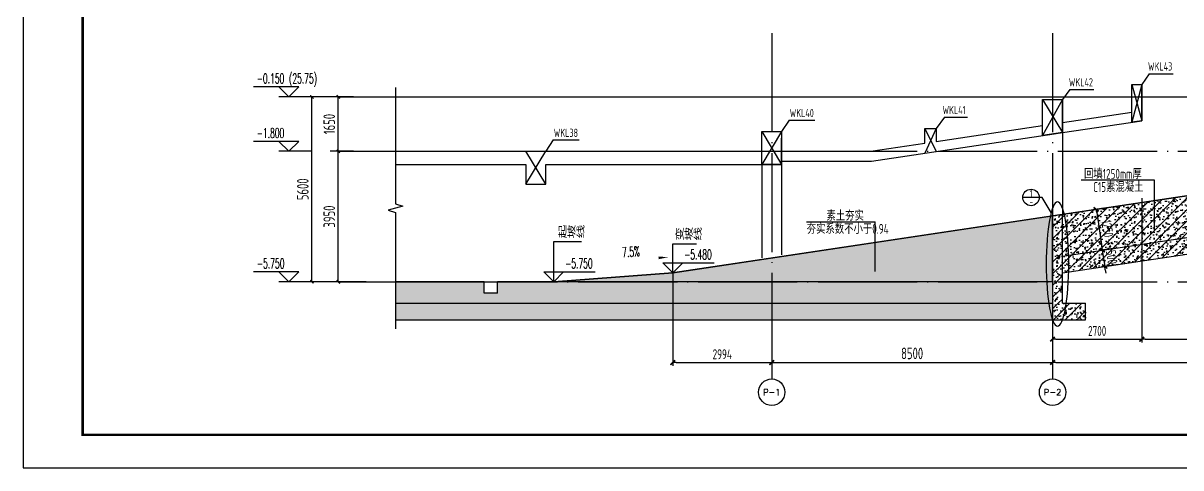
# Model space of a CAD drawing. Extents: x -502255 to 1362592, y -400300 to 332622.
# Drawn here: x 229925 to 264962, y -400300 to -386832 of the extents above; entities that cross this region are included whole.
import ezdxf
from ezdxf.enums import TextEntityAlignment as Align

# ---------------------------------------------------------------- set-up
doc = ezdxf.new("R2010")
doc.units = 0
doc.header["$LTSCALE"] = 1000
doc.header["$MEASUREMENT"] = 0
doc.linetypes.add('DOTE', pattern=[2.42, 2, -0.2, 0.02, -0.2])
for name, color, linetype in [('A-WALL', 2, 'Continuous'), ('AXIS', 3, 'Continuous'), ('AXIS_TEXT', 7, 'Continuous'), ('DIM', 3, 'Continuous'), ('DIM_ELEV', 3, 'Continuous'), ('DIM_SYMB', 3, 'Continuous'), ('ECA_TK', 7, 'Continuous'), ('HATCH', 253, 'Continuous'), ('PUB_DIM', 3, 'Continuous'), ('PUB_TEXT', 7, 'Continuous'), ('S-DOTE', 8, 'DOTE'), ('S-剪力墙-构件填充', 8, 'Continuous'), ('S-大样-轮廓线', 2, 'Continuous'), ('S-文字', 7, 'Continuous'), ('THIN', 7, 'Continuous'), ('tk', 7, 'Continuous'), ('WALL', 2, 'Continuous')]:
    doc.layers.add(name, color=color, linetype=linetype)
doc.styles.add('_TCH_AXIS', font='COMPLEX', dxfattribs={"bigfont": 'GBCBIG'})
doc.styles.add('_TCH_DIM', font='SIMPLEX', dxfattribs={"bigfont": 'GBCBIG'})
doc.styles.add('COMPLEX', font='COMPLEX.shx', dxfattribs={"width": 0.65})
doc.styles.get("Standard").update_dxf_attribs({"font": 'tssdeng2.shx', "width": 0.7, "bigfont": '@@hztxt.shx'})
doc.styles.add('TH-STYLE3_T3', font='tssdeng.shx', dxfattribs={"width": 0.7, "bigfont": 'tssdchn.shx'})
doc.styles.add('TSSD_Dimension', font='tssdeng.shx', dxfattribs={"width": 0.7, "bigfont": 'Tssdchn.shx'})
doc.styles.add('TSSD_Label', font='tssdeng2.shx', dxfattribs={"width": 0.7, "bigfont": 'tssdchn.shx'})
doc.styles.add('TSSD_Norm', font='tssdeng.shx', dxfattribs={"bigfont": 'hztxt.shx'})
doc.styles.add('TSSD_Num', font='tssdeng.shx', dxfattribs={"width": 0.7, "bigfont": 'hztxt.shx'})
doc.dimstyles.new('_TCH_ARCH&&100', dxfattribs={"dimtxt": 350, "dimasz": 100, "dimexe": 250, "dimexo": 300, "dimgap": 100, "dimtad": 1, "dimdec": 0, "dimzin": 0, "dimdsep": 46, "dimtxsty": 'TH-STYLE3_T3', "dimblk": 'ARCHTICK', "dimcen": 0.09, "dimclrt": 7, "dimazin": 2, "dimtfac": 1, "dimtdec": 0, "dimtix": 1, "dimtmove": 2, "dimatfit": 3, "dimfxl": 1, "dimtolj": 1, "dimtzin": 0, "dimarcsym": 0})
doc.dimstyles.new('TSSD_100_100$0', dxfattribs={"dimtxt": 300, "dimasz": 100, "dimexe": 100, "dimexo": 250, "dimgap": 100, "dimtad": 1, "dimdec": 0, "dimzin": 0, "dimdsep": 46, "dimtxsty": 'TSSD_Dimension', "dimblk": '_tsdbk', "dimcen": 0, "dimdle": 100, "dimclrt": 7, "dimadec": 0, "dimazin": 0, "dimtfac": 1, "dimtdec": 0, "dimtix": 1, "dimtmove": 2, "dimatfit": 3, "dimldrblk": '_tsdbk', "dimfxl": 1, "dimtolj": 1, "dimtzin": 0, "dimarcsym": 0})
pattern_1 = [(0, (-213042.26, -474337.166), (50, 50), [25, -75]), (90, (-213029.76, -474349.666), (-50, 50), [25, -75])]
pattern_2 = [(50, (-213042.26, -474337.17), (358.6301, -31.37607), [37.5, -412.5]), (355, (-213042.26, -474337.17), (-69.37567, 376.09607), [30, -330]), (100.4514, (-213012.38, -474339.78), (289.2547, 344.71977), [31.8701, -350.57106]), (46.1842, (-213042.26, -474237.17), (533.62052, -82.7595), [56.25, -618.75]), (96.6356, (-212997.8, -474244.06), (467.33135, 487.05894), [47.80514, -525.8565]), (351.1842, (-213042.26, -474237.17), (467.331, 487.0593), [45, -495]), (21, (-212992.26, -474262.17), (298.45353, -201.30945), [37.5, -412.5]), (326, (-212992.26, -474262.17), (121.65767, 362.57502), [30, -330]), (71.4514, (-212967.4, -474278.94), (420.11131, 161.26525), [31.8701, -350.57106]), (37.5, (-213042.26, -474337.17), (6.079928, 166.446927), [0, -326, 0, -335, 0, -331.25]), (7.5, (-213042.26, -474337.17), (131.53477, 197.205856), [0, -191, 0, -318.5, 0, -126.25]), (327.5, (-213153.76, -474337.17), (266.911218, -11.277436), [0, -125, 0, -390, 0, -517.5]), (317.5, (-213203.76, -474337.17), (291.59308, 50.05249), [0, -162.5, 0, -259, 0, -367.5]), (45, (-213042.26, -474337.17), (-176.7767, 176.7767), [])]

# ---------------------------------------------------------------- blocks, each defined once
blk = doc.blocks.new('10B_A1')
at = {"layer": 'ECA_TK'}
blk.add_lwpolyline([(0, 0), (841, 0), (841, 594), (0, 594)], close=True, dxfattribs=at)
at = {"layer": 'ECA_TK', "const_width": 0.8}
blk.add_lwpolyline([(831, 10), (831, 584), (18, 584), (18, 10)], close=True, dxfattribs=at)
blk = doc.blocks.new('_ArchTick')
at = {"color": 0, "linetype": 'ByBlock', "const_width": 0.4}
blk.add_lwpolyline([(-0.5, -0.5), (0.5, 0.5)], dxfattribs=at)
blk = doc.blocks.new('*D1401')
at = {"layer": 'Defpoints', "color": 0, "transparency": 16777216}
for p in [(238664, -389064), (240223, -389064), (240223, -394664)]:
    blk.add_point(p, dxfattribs=at)
at = {"layer": 'PUB_DIM', "color": 0, "lineweight": -2, "transparency": 16777216}
for p, q in [((239923, -389064), (238414, -389064)), ((238664, -394664), (238664, -389064)), ((239923, -394664), (238414, -394664))]:
    blk.add_line(p, q, dxfattribs=at)
at = {"layer": 'PUB_DIM', "color": 0, "lineweight": -2, "transparency": 16777216, "xscale": 100, "yscale": 100, "zscale": 100}
for p, rotation in [((238664, -389064), 90), ((238664, -394664), 270)]:
    blk.add_blockref('_ArchTick', p, dxfattribs=dict(at, rotation=rotation))
at = {"layer": 'PUB_DIM', "color": 7, "transparency": 16777216, "insert": (238389, -391864), "char_height": 350, "attachment_point": 5, "rotation": 90, "style": 'TH-STYLE3_T3'}
blk.add_mtext('\\A1;5600', dxfattribs=at)
blk = doc.blocks.new('*D1402')
at = {"layer": 'Defpoints', "color": 0, "transparency": 16777216}
for p in [(239464, -390714), (240223, -390714), (240223, -394664)]:
    blk.add_point(p, dxfattribs=at)
at = {"layer": 'PUB_DIM', "color": 0, "lineweight": -2, "transparency": 16777216}
for p, q in [((239923, -390714), (239214, -390714)), ((239464, -394664), (239464, -390714)), ((239923, -394664), (239214, -394664))]:
    blk.add_line(p, q, dxfattribs=at)
at = {"layer": 'PUB_DIM', "color": 0, "lineweight": -2, "transparency": 16777216, "xscale": 100, "yscale": 100, "zscale": 100}
for p, rotation in [((239464, -390714), 90), ((239464, -394664), 270)]:
    blk.add_blockref('_ArchTick', p, dxfattribs=dict(at, rotation=rotation))
at = {"layer": 'PUB_DIM', "color": 7, "transparency": 16777216, "insert": (239189, -392689), "char_height": 350, "attachment_point": 5, "rotation": 90, "style": 'TH-STYLE3_T3'}
blk.add_mtext('\\A1;3950', dxfattribs=at)
blk = doc.blocks.new('*D1403')
at = {"layer": 'Defpoints', "color": 0, "transparency": 16777216}
for p in [(239464, -389064), (240223, -389064), (240223, -390714)]:
    blk.add_point(p, dxfattribs=at)
at = {"layer": 'PUB_DIM', "color": 0, "lineweight": -2, "transparency": 16777216}
for p, q in [((239923, -389064), (239214, -389064)), ((239464, -390714), (239464, -389064)), ((239923, -390714), (239214, -390714))]:
    blk.add_line(p, q, dxfattribs=at)
at = {"layer": 'PUB_DIM', "color": 0, "lineweight": -2, "transparency": 16777216, "xscale": 100, "yscale": 100, "zscale": 100}
for p, rotation in [((239464, -389064), 90), ((239464, -390714), 270)]:
    blk.add_blockref('_ArchTick', p, dxfattribs=dict(at, rotation=rotation))
at = {"layer": 'PUB_DIM', "color": 7, "transparency": 16777216, "insert": (239189, -389889), "char_height": 350, "attachment_point": 5, "rotation": 90, "style": 'TH-STYLE3_T3'}
blk.add_mtext('\\A1;1650', dxfattribs=at)
blk = doc.blocks.new('*D1404')
at = {"layer": 'Defpoints', "color": 0, "transparency": 16777216}
for p in [(252580, -396609), (261080, -396609), (261080, -397109)]:
    blk.add_point(p, dxfattribs=at)
at = {"layer": 'PUB_DIM', "color": 0, "lineweight": -2, "transparency": 16777216}
for p, q in [((252580, -396909), (252580, -397359)), ((261080, -396909), (261080, -397359)), ((252580, -397109), (261080, -397109))]:
    blk.add_line(p, q, dxfattribs=at)
at = {"layer": 'PUB_DIM', "color": 0, "lineweight": -2, "transparency": 16777216, "xscale": 100, "yscale": 100, "zscale": 100}
for p, rotation in [((252580, -397109), 179.9998023575543), ((261080, -397109), 359.9998023575542)]:
    blk.add_blockref('_ArchTick', p, dxfattribs=dict(at, rotation=rotation))
at = {"layer": 'PUB_DIM', "color": 7, "transparency": 16777216, "insert": (256830, -396834), "char_height": 350, "attachment_point": 5, "rotation": 359.9998, "style": 'TH-STYLE3_T3'}
blk.add_mtext('\\A1;8500', dxfattribs=at)
blk = doc.blocks.new('_AXISO')
blk.add_circle((0, 0), 0.5)
at = {"layer": 'AXIS_TEXT', "style": 'COMPLEX', "width": 1.041667}
blk.add_attdef('A', text='', height=0.56, dxfattribs=at).set_placement((-0.25, -0.28), (0.25, -0.28), align=Align.FIT)
blk = doc.blocks.new('_tsdbk')
blk.add_line((-1, 0), (0, 0))
at = {"const_width": 0.5}
blk.add_lwpolyline([(-0.7, -0.7), (0.7, 0.7)], dxfattribs=at)
blk = doc.blocks.new('*D1405')
at = {"layer": 'Defpoints', "color": 0, "transparency": 16777216}
for p in [(261080, -396235), (285580, -396235), (285580, -397109)]:
    blk.add_point(p, dxfattribs=at)
at = {"layer": 'DIM', "color": 0, "lineweight": -2, "transparency": 16777216}
for p, q in [((261080, -396485), (261080, -397209)), ((285580, -396485), (285580, -397209)), ((261180, -397109), (285480, -397109))]:
    blk.add_line(p, q, dxfattribs=at)
at = {"layer": 'DIM', "color": 0, "lineweight": -2, "transparency": 16777216, "xscale": 100, "yscale": 100, "zscale": 100, "rotation": 180}
blk.add_blockref('_tsdbk', (261080, -397109), dxfattribs=at)
at = {"layer": 'DIM', "color": 0, "lineweight": -2, "transparency": 16777216, "xscale": 100, "yscale": 100, "zscale": 100}
blk.add_blockref('_tsdbk', (285580, -397109), dxfattribs=at)
at = {"layer": 'DIM', "color": 7, "transparency": 16777216, "insert": (273330, -396859), "char_height": 300, "attachment_point": 5, "style": 'TSSD_Dimension'}
blk.add_mtext('\\A1;24500', dxfattribs=at)
blk = doc.blocks.new('*D1406')
at = {"layer": 'Defpoints', "color": 0, "transparency": 16777216}
for p in [(263253, -393607), (263327, -394102), (262659, -394202)]:
    blk.add_point(p, dxfattribs=at)
at = {"layer": 'DIM', "color": 0, "lineweight": -2, "transparency": 16777216}
for p, q in [((263005, -393645), (262486, -393722)), ((262570, -393609), (262556, -393510)), ((262585, -393708), (262659, -394202)), ((263080, -394139), (262561, -394217)), ((262674, -394301), (262689, -394400))]:
    blk.add_line(p, q, dxfattribs=at)
at = {"layer": 'DIM', "color": 0, "lineweight": -2, "transparency": 16777216, "xscale": 100, "yscale": 100, "zscale": 100}
for p, rotation in [((262585, -393708), 278.530765609958), ((262659, -394202), 98.530765609958)]:
    blk.add_blockref('_tsdbk', p, dxfattribs=dict(at, rotation=rotation))
at = {"layer": 'DIM', "color": 7, "transparency": 16777216, "insert": (262870, -393918), "char_height": 300, "attachment_point": 5, "rotation": 278.5308, "style": 'TSSD_Dimension'}
blk.add_mtext('\\A1;500', dxfattribs=at)
blk = doc.blocks.new('*D1408')
at = {"layer": 'Defpoints', "color": 0, "transparency": 16777216}
for p in [(262882, -392399), (262585, -393708), (263067, -393635)]:
    blk.add_point(p, dxfattribs=at)
at = {"layer": 'DIM', "color": 0, "lineweight": -2, "transparency": 16777216}
for p, q in [((262635, -392436), (262301, -392486)), ((262415, -392570), (262570, -393609)), ((262820, -393672), (262486, -393722))]:
    blk.add_line(p, q, dxfattribs=at)
at = {"layer": 'DIM', "color": 0, "lineweight": -2, "transparency": 16777216, "xscale": 100, "yscale": 100, "zscale": 100}
for p, rotation in [((262400, -392471), 98.5307656099539), ((262585, -393708), 278.530765609954)]:
    blk.add_blockref('_tsdbk', p, dxfattribs=dict(at, rotation=rotation))
at = {"layer": 'DIM', "color": 7, "transparency": 16777216, "insert": (262740, -393052), "char_height": 300, "attachment_point": 5, "rotation": 278.5308, "style": 'TSSD_Dimension'}
blk.add_mtext('\\A1;1250', dxfattribs=at)
blk = doc.blocks.new('*D1410')
at = {"layer": 'Defpoints', "color": 0, "transparency": 16777216}
for p in [(261080, -391887), (263779, -391887), (263779, -396404)]:
    blk.add_point(p, dxfattribs=at)
at = {"layer": 'DIM', "color": 0, "lineweight": -2, "transparency": 16777216}
for p, q in [((261080, -392137), (261080, -396504)), ((263779, -392137), (263779, -396504)), ((261180, -396404), (263679, -396404))]:
    blk.add_line(p, q, dxfattribs=at)
at = {"layer": 'DIM', "color": 0, "lineweight": -2, "transparency": 16777216, "xscale": 100, "yscale": 100, "zscale": 100, "rotation": 180}
blk.add_blockref('_tsdbk', (261080, -396404), dxfattribs=at)
at = {"layer": 'DIM', "color": 0, "lineweight": -2, "transparency": 16777216, "xscale": 100, "yscale": 100, "zscale": 100}
blk.add_blockref('_tsdbk', (263779, -396404), dxfattribs=at)
at = {"layer": 'DIM', "color": 7, "transparency": 16777216, "insert": (262430, -396154), "char_height": 300, "attachment_point": 5, "style": 'TSSD_Dimension'}
blk.add_mtext('\\A1;2700', dxfattribs=at)
blk = doc.blocks.new('*D1411')
at = {"layer": 'Defpoints', "color": 0, "transparency": 16777216}
for p in [(263779, -391887), (270729, -391887), (270729, -396404)]:
    blk.add_point(p, dxfattribs=at)
at = {"layer": 'DIM', "color": 0, "lineweight": -2, "transparency": 16777216}
for p, q in [((263779, -392137), (263779, -396504)), ((270729, -392137), (270729, -396504)), ((263879, -396404), (270629, -396404))]:
    blk.add_line(p, q, dxfattribs=at)
at = {"layer": 'DIM', "color": 0, "lineweight": -2, "transparency": 16777216, "xscale": 100, "yscale": 100, "zscale": 100, "rotation": 180}
blk.add_blockref('_tsdbk', (263779, -396404), dxfattribs=at)
at = {"layer": 'DIM', "color": 0, "lineweight": -2, "transparency": 16777216, "xscale": 100, "yscale": 100, "zscale": 100}
blk.add_blockref('_tsdbk', (270729, -396404), dxfattribs=at)
at = {"layer": 'DIM', "color": 7, "transparency": 16777216, "insert": (267254, -396154), "char_height": 300, "attachment_point": 5, "style": 'TSSD_Dimension'}
blk.add_mtext('\\A1;6950', dxfattribs=at)
blk = doc.blocks.new('*D1413')
at = {"layer": 'Defpoints', "color": 0, "transparency": 16777216}
for p in [(249585, -396322), (252580, -396322), (252580, -397109)]:
    blk.add_point(p, dxfattribs=at)
at = {"layer": 'DIM', "color": 0, "lineweight": -2, "transparency": 16777216}
for p, q in [((249585, -396572), (249585, -397209)), ((252580, -396572), (252580, -397209)), ((249685, -397109), (252480, -397109))]:
    blk.add_line(p, q, dxfattribs=at)
at = {"layer": 'DIM', "color": 0, "lineweight": -2, "transparency": 16777216, "xscale": 100, "yscale": 100, "zscale": 100, "rotation": 180}
blk.add_blockref('_tsdbk', (249585, -397109), dxfattribs=at)
at = {"layer": 'DIM', "color": 0, "lineweight": -2, "transparency": 16777216, "xscale": 100, "yscale": 100, "zscale": 100}
blk.add_blockref('_tsdbk', (252580, -397109), dxfattribs=at)
at = {"layer": 'DIM', "color": 7, "transparency": 16777216, "insert": (251083, -396859), "char_height": 300, "attachment_point": 5, "style": 'TSSD_Dimension'}
blk.add_mtext('\\A1;2994', dxfattribs=at)

msp = doc.modelspace()

# ---------------------------------------------------------------- hatches: boundary and pattern name
at = {"layer": 'HATCH'}
h = msp.add_hatch(dxfattribs=at)
h.set_pattern_fill('ARMORED', color=256, scale=50, style=0)
h.set_pattern_definition(pattern_2)
h.paths.add_polyline_path([(267079.4, -391769.4), (263779.4, -392264.4), (263779.4, -393528.4), (267079.4, -393033.4)])
h = msp.add_hatch(dxfattribs=at)
h.set_pattern_fill('ARMORED', color=256, scale=50, style=0)
h.set_pattern_definition(pattern_2)
h.paths.add_polyline_path([(263779.4, -392264.4), (261379.8, -392624.4), (261379.8, -393888.4), (263779.4, -393528.4)])
h = msp.add_hatch(dxfattribs=at)
h.set_pattern_fill('ARMORED', color=256, scale=50, style=0)
h.set_pattern_definition(pattern_2)
h.paths.add_polyline_path([(261379.8, -394663.8), (261379.8, -392624.4), (261079.8, -392669.4), (261079.8, -394663.8)])
h = msp.add_hatch(dxfattribs=at)
h.set_pattern_fill('ARMORED', color=256, scale=50, style=0)
h.set_pattern_definition(pattern_2)
h.paths.add_polyline_path([(267079.4, -393033.4), (263779.4, -393528.4), (263779.4, -394034), (267079.4, -393539)])
h = msp.add_hatch(dxfattribs=at)
h.set_pattern_fill('ARMORED', color=256, scale=50, style=0)
h.set_pattern_definition(pattern_2)
h.paths.add_polyline_path([(263779.4, -393528.4), (261379.8, -393888.4), (261379.8, -394393.9), (263779.4, -394034)])
h = msp.add_hatch(dxfattribs=at)
h.set_pattern_fill('ARMORED', color=256, scale=50, style=0)
h.set_pattern_definition(pattern_2)
h.paths.add_polyline_path([(252579.8, -394663.9), (244279.8, -394663.9), (244279.8, -395013.7), (243879.8, -395013.7), (243879.8, -394663.8), (241192.5, -394663.8), (241192.5, -395313.8), (252579.8, -395313.8)])
h = msp.add_hatch(dxfattribs=at)
h.set_pattern_fill('ARMORED', color=256, scale=50, style=0)
h.set_pattern_definition(pattern_2)
h.paths.add_polyline_path([(261079.8, -394663.9), (252579.8, -394663.9), (252579.8, -395313.8), (261079.8, -395313.8)])
h = msp.add_hatch(dxfattribs=at)
h.set_pattern_fill('ARMORED', color=256, scale=50, style=0)
h.set_pattern_definition(pattern_2)
h.paths.add_polyline_path([(261379.8, -394663.8), (261079.8, -394663.8), (261079.8, -395313.8), (261379.8, -395313.8)])
h = msp.add_hatch(dxfattribs=at)
h.set_pattern_fill('ARMORED', color=256, scale=50, style=0)
h.set_pattern_definition(pattern_2)
h.paths.add_polyline_path([(252579.8, -395313.8), (241192.5, -395313.8), (241192.5, -395813.8), (252579.8, -395813.8)])
h = msp.add_hatch(dxfattribs=at)
h.set_pattern_fill('ARMORED', color=256, scale=50, style=0)
h.set_pattern_definition(pattern_2)
h.paths.add_polyline_path([(261079.8, -395313.8), (252579.8, -395313.8), (252579.8, -395813.8), (261079.8, -395813.8)])
h = msp.add_hatch(dxfattribs=at)
h.set_pattern_fill('ARMORED', color=256, scale=50, style=0)
h.set_pattern_definition(pattern_2)
h.paths.add_polyline_path([(261379.8, -395313.8), (261079.8, -395313.8), (261079.8, -395813.8), (261379.8, -395813.8)])
h = msp.add_hatch(dxfattribs=at)
h.set_pattern_fill('ARMORED', color=256, scale=50, style=0)
h.set_pattern_definition(pattern_2)
h.paths.add_polyline_path([(262079.9, -395313.8), (261379.8, -395313.8), (261379.8, -395813.8), (262079.9, -395813.8)])
at = {"layer": 'S-剪力墙-构件填充'}
h = msp.add_hatch(dxfattribs=at)
h.set_pattern_fill('CROSS', color=256, scale=200)
h.set_pattern_definition(pattern_1)
h.paths.add_polyline_path([(261079.8, -392669.4), (252579.8, -393944.4), (252579.8, -394663.7), (261079.8, -394663.8)])
h = msp.add_hatch(dxfattribs=at)
h.set_pattern_fill('CROSS', color=256, scale=200)
h.set_pattern_definition(pattern_1)
h.paths.add_polyline_path([(249585.4, -394393.5), (245981.7, -394663.8), (252579.8, -394663.8), (252579.8, -393944.4)])

# ---------------------------------------------------------------- linework, layer by layer
for p, q in [((261379.2, -390147), (261379.2, -389197)), ((261379.8, -390147), (261379.8, -392624.4)), ((252879.8, -391113.8), (252879.8, -390313.8)), ((252279.8, -391113.8), (252279.8, -393938.8)), ((252279.8, -391113.8), (252879.8, -391113.8)), ((252879.8, -391113.8), (252879.8, -393848.8))]:
    msp.add_line(p, q)
at = {"color": 0, "linetype": 'ByBlock', "lineweight": -2}
msp.add_line((260678.2, -392111.1, 132.9), (260178.2, -392111.1, 132.9), dxfattribs=at)
for points in [[(283985.4, -389233.5), (249585.4, -394393.5), (245983.5, -394663.7)], [(261079.8, -392669.4), (261079.8, -394663.8), (245983.5, -394663.7), (249585.4, -394393.5), (261079.8, -392669.4)], [(241192.5, -394663.8), (243879.8, -394663.8)]]:
    msp.add_lwpolyline(points)
msp.add_circle((260428.2, -392111.1, 132.9), 250, dxfattribs=at)
at = {"extrusion": (0, 0, -1)}
msp.add_ellipse((261229.6, -394127.6), major_axis=(0, 1884.1), ratio=0.180842, dxfattribs=at)
at = {"layer": 'A-WALL'}
for points in [[(260779.3, -389147), (261379.2, -389147), (261379.2, -390147), (260779.3, -390237)], [(252279.8, -390113.8), (252879.8, -390113.8), (252879.8, -391113.8), (252279.8, -391113.8)]]:
    msp.add_lwpolyline(points, close=True, dxfattribs=at)
at = {"layer": 'AXIS'}
for p, q in [((252579.8, -396608.9), (252579.8, -397608.9)), ((261079.8, -396609), (261079.8, -397609))]:
    msp.add_line(p, q, dxfattribs=at)
at = {"layer": 'DIM_ELEV'}
for p, q in [((238263.9, -388763.8), (236897.2, -388763.8)), ((237963.9, -389063.8), (237663.9, -388763.8)), ((237963.9, -389063.8), (238263.9, -388763.8)), ((238663.9, -389063.8), (237663.9, -389063.8)), ((238263.9, -390413.8), (236897.2, -390413.8)), ((237963.9, -390713.8), (237663.9, -390413.8)), ((237963.9, -390713.8), (238263.9, -390413.8)), ((238663.9, -390713.8), (237663.9, -390713.8)), ((245983.5, -394663.7), (245983.5, -393441.3)), ((245983.5, -393441.3), (246827.7, -393441.3)), ((249585.4, -394393.5), (249585.4, -393511.8)), ((249585.4, -393511.8), (250303, -393511.8)), ((249585.4, -394393.5), (249285.4, -394093.5)), ((249285.4, -394093.5), (250839.2, -394093.5)), ((249585.4, -394393.5), (249885.4, -394093.5)), ((238263.9, -394363.8), (236897.2, -394363.8)), ((237963.9, -394663.8), (237663.9, -394363.8)), ((237963.9, -394663.8), (238263.9, -394363.8)), ((245983.5, -394663.7), (245683.5, -394363.7)), ((245683.5, -394363.7), (247237.4, -394363.7)), ((245983.5, -394663.7), (246283.5, -394363.7)), ((240304.8, -394663.8), (237663.9, -394663.8))]:
    msp.add_line(p, q, dxfattribs=at)
at = {"layer": 'DIM_SYMB'}
msp.add_lwpolyline([(247238.2, -394103.3, 0, 0, 0), (249453.9, -393917.3, 0, 80, 0), (249154.9, -393942.4, 0, 0, 0)], format="xyseb", dxfattribs=at)
at = {"layer": 'S-DOTE', "linetype": 'ByBlock', "ltscale": 1.5}
msp.add_line((239463.9, -389063.8), (289873.8, -389063.8), dxfattribs=at)
at = {"layer": 'S-DOTE', "linetype": 'DOTE', "ltscale": 1.5}
for p, q in [((239463.9, -390713.8), (289873.8, -390713.8)), ((249585.4, -394393.5), (249585.4, -397088.1)), ((239463.9, -394663.8), (289873.8, -394663.8))]:
    msp.add_line(p, q, dxfattribs=at)
for points in [[(252579.8, -387136.2), (252579.8, -397398.6)], [(261079.8, -387136.2), (261079.8, -397398.6)]]:
    msp.add_lwpolyline(points, dxfattribs=at)
at = {"layer": 'S-大样-轮廓线'}
for p, q in [((263779.8, -388686.7), (263479.3, -389832)), ((263479.8, -389528.6), (263479.8, -388686.7)), ((263479.8, -388686.7), (263779.8, -388686.7)), ((263479.8, -388686.7), (263679.8, -388686.7)), ((263479.8, -388686.7), (263779.8, -389787)), ((263779.8, -389787), (263779.8, -388686.7)), ((261379.2, -389147), (260779.3, -390237)), ((260779.3, -389147), (261379.3, -390147)), ((261379.8, -389843.6), (263479.4, -389528.7)), ((257560.5, -390416.5), (260779.8, -389933.6)), ((261379.8, -390147), (263779.8, -389787)), ((252879.8, -390113.8), (252279.8, -391113.8)), ((252279.8, -390113.8), (252879.8, -391113.8)), ((255600.8, -391013.8), (261130.4, -390184.4)), ((257560.5, -390019.9), (257210.5, -390772.4)), ((257210.5, -390019.9), (257560.5, -390719.9)), ((257210.5, -390469), (257210.5, -390019.9)), ((257210.5, -390019.9), (257560.5, -390019.9)), ((257560.5, -390019.9), (257560.5, -390416.5)), ((261130.4, -390184.4), (261379.8, -390147)), ((255578.4, -390713.8), (257210.5, -390469)), ((241192.5, -390713.8), (252279.8, -390713.8)), ((241192.5, -390713.8), (241192.5, -391113.8)), ((245742.9, -391713.8), (245142.9, -390713.8)), ((245142.9, -391713.8), (245742.9, -390713.8)), ((252879.8, -390713.8), (255578.4, -390713.8)), ((252879.8, -391013.8), (255600.8, -391013.8)), ((241192.5, -391113.8), (245142.9, -391113.8)), ((245142.9, -391113.8), (245142.9, -391713.8)), ((245742.9, -391713.8), (245742.9, -391113.8)), ((245742.9, -391113.8), (252279.8, -391113.8)), ((261079.8, -392669.4), (270542.7, -391249.9)), ((245142.9, -391713.8), (245742.9, -391713.8)), ((264167.1, -391584), (261942.3, -391584)), ((264167.1, -393089.2), (264167.1, -391584)), ((261079.8, -394663.8), (261079.8, -392669.4)), ((261379.8, -393888.4), (270728.1, -392486.1)), ((261379.8, -394663.8), (261379.8, -392624.4)), ((253629.7, -392852.6), (255710.1, -392852.6)), ((255710.1, -394357.8), (255710.1, -392852.6)), ((261379.8, -394393.9), (271296.7, -392906.4)), ((261379.8, -395313.8), (261379.8, -393395.7)), ((241192.5, -394663.8), (241192.5, -394963.8)), ((243879.8, -394663.8), (241192.5, -394663.8)), ((261079.8, -394663.9), (244279.8, -394663.9)), ((261079.8, -394663.9), (261079.8, -395313.8)), ((241192.5, -395313.8), (261079.8, -395313.8)), ((261379.8, -395313.8), (262079.9, -395313.8)), ((262079.9, -395813.8), (262079.9, -395313.8)), ((241192.5, -395813.8), (262079.9, -395813.8))]:
    msp.add_line(p, q, dxfattribs=at)
msp.add_lwpolyline([(263479.8, -389063.7), (263479.8, -388686.7), (263779.8, -388686.7), (263779.8, -389787), (263479.3, -389832), (263479.8, -389528.6)], dxfattribs=at)
at = {"layer": 'S-文字'}
for p, q in [((264005.4, -388371), (263779.4, -388686.8)), ((264005.4, -388371), (264725.6, -388371)), ((261605.3, -388841.7), (261379.2, -389147)), ((261605.3, -388841.7), (262329.6, -388841.7)), ((253105.8, -389770.5), (252879.8, -390113.8)), ((253105.8, -389770.5), (253886.9, -389770.5)), ((257807.2, -389676.9), (257560.5, -390019.9)), ((257807.2, -389676.9), (258508.3, -389676.9)), ((245969, -390370.5), (245742.9, -390713.8)), ((245969, -390370.5), (246750, -390370.5))]:
    msp.add_line(p, q, dxfattribs=at)
at = {"layer": 'THIN'}
for p, q in [((260763.7, -392111.1, 132.9), (260678.2, -392111.1, 132.9)), ((261038.1, -392569.3, 132.9), (260763.7, -392111.1, 132.9))]:
    msp.add_line(p, q, dxfattribs=at)
msp.add_lwpolyline([(241192.5, -388783.8), (241192.5, -392308.8), (241412.5, -392378.8), (240972.5, -392498.8), (241192.5, -392568.8), (241192.5, -396093.8)], dxfattribs=at)
at = {"layer": 'WALL'}
for p, q in [((243879.8, -395013.7), (243879.8, -394663.8)), ((244279.8, -395013.7), (244279.8, -394663.8)), ((244279.8, -395013.7), (243879.8, -395013.7))]:
    msp.add_line(p, q, dxfattribs=at)

# ---------------------------------------------------------------- block references
at = {"layer": 'AXIS'}
ref = msp.add_blockref('_AXISO', (252579.8, -398008.9), dxfattribs=dict(at, xscale=800, yscale=800, zscale=800))
ref.add_attrib('A', 'P-1', dxfattribs={"layer": 'AXIS_TEXT', "height": 193.6, "style": '_TCH_AXIS'}).set_placement((252317, -398105.7), (252842.5, -398105.7), align=Align.FIT)
ref = msp.add_blockref('_AXISO', (261079.8, -398009), dxfattribs=dict(at, xscale=800, yscale=800, zscale=800))
ref.add_attrib('A', 'P-2', dxfattribs={"layer": 'AXIS_TEXT', "height": 179.65, "style": '_TCH_AXIS'}).set_placement((260814.6, -398098.8), (261345, -398098.8), align=Align.FIT)
at = {"layer": 'tk', "xscale": 100, "yscale": 100, "zscale": 100}
msp.add_blockref('10B_A1', (229925.3, -400300.3), dxfattribs=at)

# ---------------------------------------------------------------- texts
at = {"color": 0, "linetype": 'ByBlock', "lineweight": -2, "style": 'TSSD_Num', "width": 0.7}
for tag, text, p in [('1', '1', (260428.2, -391986.1, 132.9)), ('-', 'A', (260438.9, -392236.1, 132.9))]:
    msp.add_attdef(tag, text=text, height=200, dxfattribs=at).set_placement(p, align=Align.MIDDLE_CENTER)
at = {"layer": 'PUB_TEXT', "style": '_TCH_DIM', "width": 0.564706}
for s, p in [('-0.150', (236994.4, -388658.8)), ('(25.75)', (237972.4, -388658.8)), ('-1.800', (236994.4, -390308.8)), ('-5.480', (249929.2, -393988.5)), ('-5.750', (236999.2, -394258.8)), ('-5.750', (246327.4, -394258.7))]:
    msp.add_text(s, height=297.5, dxfattribs=at).set_placement(p)
at = {"layer": 'PUB_TEXT', "width": 0.6}
for s, p in [('起坡线', (246108.7, -393336.3)), ('变坡线', (249656, -393406.8))]:
    msp.add_text(s, height=350, dxfattribs=at).set_placement(p)
at = {"layer": 'PUB_TEXT', "style": '_TCH_DIM', "width": 0.564706}
msp.add_text('7.5%', height=297.5, rotation=4.7981, dxfattribs=at).set_placement((248066.2, -393928.4))
at = {"layer": 'S-文字', "style": 'TSSD_Label', "width": 0.7}
for s, p in [('WKL43', (264702, -388343.9)), ('WKL42', (262302.8, -388824)), ('WKL40', (253854.9, -389753.5)), ('WKL41', (258447.1, -389663)), ('WKL38', (246718, -390353.5))]:
    msp.add_text(s, height=250, dxfattribs=at).set_placement(p, align=Align.BOTTOM_RIGHT)
at = {"layer": 'S-文字', "style": 'TSSD_Norm', "width": 0.7}
for s, p in [('回填1250mm厚', (262032, -391546.4)), ('C15素混凝土', (262308.6, -391944.5)), ('素土夯实', (254237.9, -392814.9)), ('夯实系数不小于0.94', (253639.2, -393213.1))]:
    msp.add_text(s, height=300, dxfattribs=at).set_placement(p)

# ---------------------------------------------------------------- dimensions: what is measured, and where the dimension line sits
at = {"layer": 'DIM'}
for base, p1, p2, picture, middle in [((263779.4, -396403.8), (261079.8, -391886.9), (263779.4, -391886.9), '*D1410', (262429.6, -396153.8)), ((270729.1, -396403.8), (263779.4, -391886.9), (270729.1, -391886.9), '*D1411', (267254.2, -396153.8)), ((285579.8, -397109), (261079.8, -396235.3), (285579.8, -396235.3), '*D1405', (273329.8, -396859)), ((252579.8, -397108.9), (249585.4, -396321.8), (252579.8, -396321.9), '*D1413', (251082.6, -396858.9))]:
    dim = msp.add_linear_dim(base=base, p1=p1, p2=p2, dimstyle='TSSD_100_100$0', dxfattribs=at)
    dim.commit()
    dim.dimension.update_dxf_attribs({"geometry": picture, "text_midpoint": middle})
for p1, p2, distance, picture, middle in [((262881.9, -392399.1), (263067.3, -393635.2), -487.4, '*D1408', (262739.8, -393052.4)), ((263252.6, -393607.4), (263326.8, -394101.9), -674.7, '*D1406', (262869.6, -393917.7))]:
    dim = msp.add_aligned_dim(p1=p1, p2=p2, distance=distance, dimstyle='TSSD_100_100$0', dxfattribs=at)
    dim.commit()
    dim.dimension.update_dxf_attribs({"geometry": picture, "text_midpoint": middle})
at = {"layer": 'PUB_DIM'}
for p1, p2, distance, picture, middle in [((240223, -394663.8), (240223, -389063.8), 1559.1, '*D1401', (238388.9, -391863.8)), ((240223, -390713.8), (240223, -389063.8), 759.1, '*D1403', (239188.9, -389888.8)), ((240223, -394663.8), (240223, -390713.8), 759.1, '*D1402', (239188.9, -392688.8)), ((252579.8, -396608.9), (261079.8, -396609), -500, '*D1404', (256829.8, -396833.9))]:
    dim = msp.add_aligned_dim(p1=p1, p2=p2, distance=distance, dimstyle='_TCH_ARCH&&100', dxfattribs=at)
    dim.commit()
    dim.dimension.update_dxf_attribs({"geometry": picture, "text_midpoint": middle})

doc.saveas('drawing.dxf')
